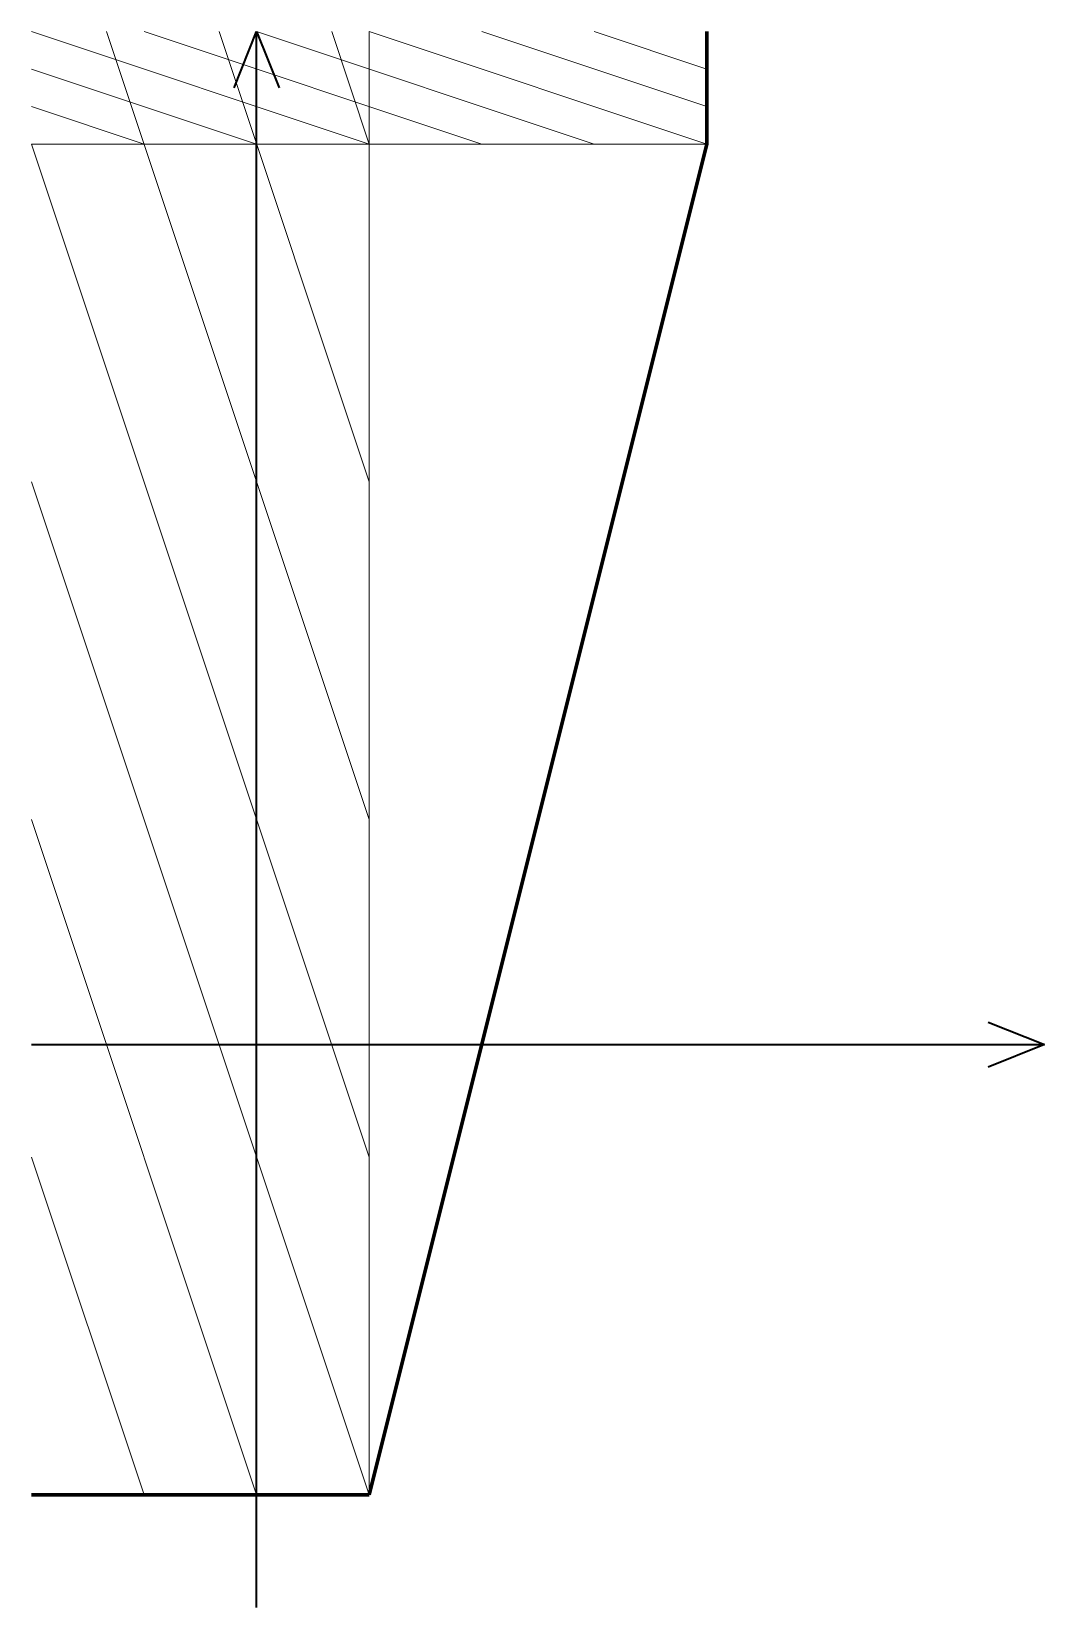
# Model space of a CAD drawing. Header units: millimetres. Extents: x -20 to 70, y -50 to 90.
import ezdxf

# ---------------------------------------------------------------- set-up
doc = ezdxf.new("R2010")
doc.units = ezdxf.units.MM
doc.layers.get('0').update_dxf_attribs({"linetype": 'CONTINUOUS', "lineweight": 0})

msp = doc.modelspace()

# ---------------------------------------------------------------- linework, layer by layer
at = {"color": 5, "lineweight": 18}
for p, q in [((10, 80), (-20, 90)), ((20, 80), (-10, 90)), ((30, 80), (0, 90)), ((40, 80), (10, 90)), ((20, 90), (40, 83.33)), ((30, 90), (40, 86.67)), ((40, 90), (40, 80)), ((0, 80), (-20, 86.67)), ((-10, 80), (-20, 83.33)), ((40, 80), (-20, 80))]:
    msp.add_line(p, q, dxfattribs=at)
at = {"color": 3, "lineweight": 18}
for p, q in [((10, 20), (-13.33, 90)), ((10, 50), (-3.33, 90)), ((10, 80), (6.67, 90)), ((10, -40), (10, 90)), ((10, -10), (-20, 80)), ((10, -40), (-20, 50)), ((0, -40), (-20, 20)), ((-10, -40), (-20, -10)), ((-20, -40), (10, -40))]:
    msp.add_line(p, q, dxfattribs=at)
at = {"lineweight": 35}
for p, q in [((-2, 85), (0, 90)), ((0, -50), (0, 90)), ((0, 90), (2, 85)), ((65, 2), (70, 0)), ((-20, 0), (70, 0)), ((70, 0), (65, -2))]:
    msp.add_line(p, q, dxfattribs=at)
at = {"color": 8, "lineweight": 70}
for p, q in [((40, 80), (40, 90)), ((10, -40), (40, 80)), ((-20, -40), (10, -40))]:
    msp.add_line(p, q, dxfattribs=at)

doc.saveas('drawing.dxf')
